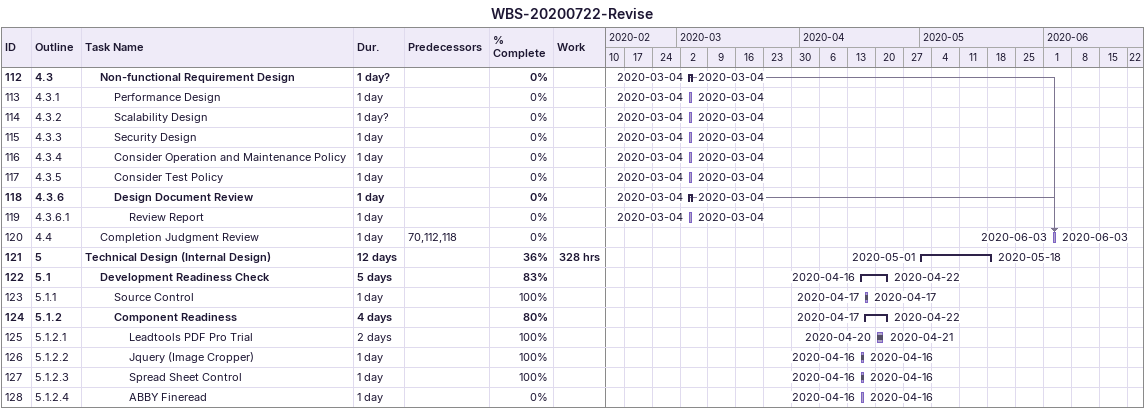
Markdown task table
WBS-20200722-Revise

| ID | WBS | Task | Duration | Start | Finish | Predecessors | % complete | Work (h) |
|---|---|---|---|---|---|---|---|---|
| 112 | 4.3 | **Non-functional Requirement Design** | 1d? | 2020-03-04 | 2020-03-04 |  | 0 |  |
| 113 | 4.3.1 | Performance Design | 1d | 2020-03-04 | 2020-03-04 |  | 0 |  |
| 114 | 4.3.2 | Scalability Design | 1d? | 2020-03-04 | 2020-03-04 |  | 0 |  |
| 115 | 4.3.3 | Security Design | 1d | 2020-03-04 | 2020-03-04 |  | 0 |  |
| 116 | 4.3.4 | Consider Operation and Maintenance Policy | 1d | 2020-03-04 | 2020-03-04 |  | 0 |  |
| 117 | 4.3.5 | Consider Test Policy | 1d | 2020-03-04 | 2020-03-04 |  | 0 |  |
| 118 | 4.3.6 | **Design Document Review** | 1d | 2020-03-04 | 2020-03-04 |  | 0 |  |
| 119 | 4.3.6.1 | Review Report | 1d | 2020-03-04 | 2020-03-04 |  | 0 |  |
| 120 | 4.4 | Completion Judgment Review | 1d | 2020-06-03 | 2020-06-03 | 70, 112, 118 | 0 |  |
| 121 | 5 | **Technical Design (Internal Design)** | 12d | 2020-05-01 | 2020-05-18 |  | 36 | 328 |
| 122 | 5.1 | **Development Readiness Check** | 5d | 2020-04-16 | 2020-04-22 |  | 83 |  |
| 123 | 5.1.1 | Source Control | 1d | 2020-04-17 | 2020-04-17 |  | 100 |  |
| 124 | 5.1.2 | **Component Readiness** | 4d | 2020-04-17 | 2020-04-22 |  | 80 |  |
| 125 | 5.1.2.1 | Leadtools PDF Pro Trial | 2d | 2020-04-20 | 2020-04-21 |  | 100 |  |
| 126 | 5.1.2.2 | Jquery (Image Cropper) | 1d | 2020-04-16 | 2020-04-16 |  | 100 |  |
| 127 | 5.1.2.3 | Spread Sheet Control | 1d | 2020-04-16 | 2020-04-16 |  | 100 |  |
| 128 | 5.1.2.4 | ABBY Fineread | 1d | 2020-04-16 | 2020-04-16 |  | 0 |  |
